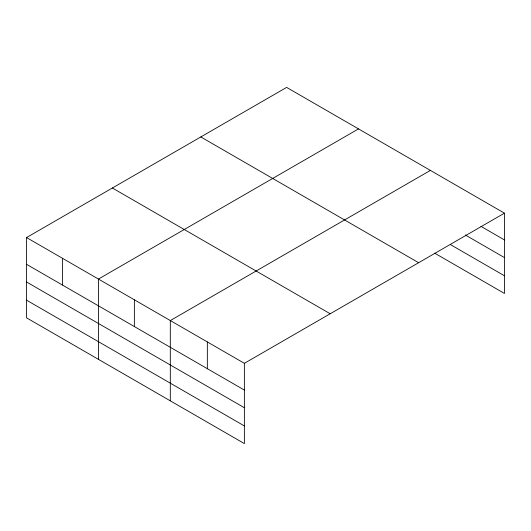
<?xml version="1.0" encoding="UTF-8"?>
<svg xmlns="http://www.w3.org/2000/svg" width="531" height="531" viewBox="0 0 531 531"><rect width="100%" height="100%" fill="white"/><g stroke="black" fill="none" stroke-linecap="round" stroke-linejoin="round"><path stroke-width="0.8" d="M26.55 237.556L244.373 363.317L244.373 443.597L26.55 317.837L26.55 237.556L286.627 87.403L504.45 213.163L504.45 293.444L434.663 253.154M358.511 128.9L98.434 279.06L98.434 359.341M430.389 170.405L170.312 320.558L170.312 400.839M244.373 363.317L504.45 213.163M480.953 226.352L504.45 239.919M465.282 234.974L504.45 257.581M450.328 244.532L504.45 275.781M200.804 136.952L418.627 262.712M112.373 188.007L330.196 313.768M26.55 264.319L244.373 390.073M26.55 281.981L244.373 407.735M26.55 300.174L244.373 425.935M207.342 341.937L207.342 368.7M134.37 299.809L134.37 326.565M62.492 258.305L62.492 285.067"/></g></svg>
